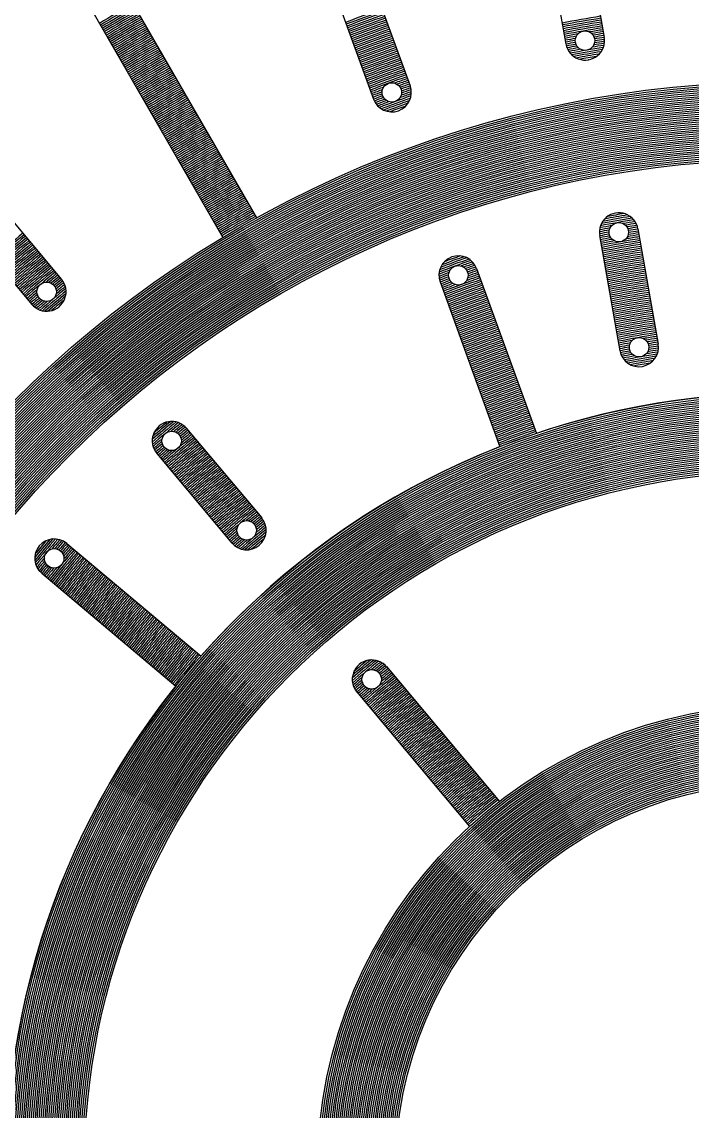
# Model space of a CAD drawing. Header units: millimetres. Extents: x 0 to 2404, y 0 to 1600.
# Drawn here: x 2159.73 to 2176.97, y 1486.27 to 1514.26 of the extents above; entities that cross this region are included whole.
import ezdxf

# ---------------------------------------------------------------- set-up
doc = ezdxf.new("R2010")
doc.units = ezdxf.units.MM

msp = doc.modelspace()

# ---------------------------------------------------------------- linework, layer by layer
for p, q in [((2172.763, 1519.111), (2173.719, 1513.69)), ((2173.748, 1519.284), (2174.704, 1513.864)), ((2167.832, 1517.79), (2169.715, 1512.617)), ((2166.893, 1517.448), (2168.775, 1512.275)), ((2162.266, 1515.29), (2165.769, 1509.224)), ((2161.4, 1514.79), (2164.903, 1508.724)), ((2157.219, 1511.862), (2160.757, 1507.646)), ((2156.453, 1511.22), (2159.991, 1507.003)), ((2174.587, 1508.77), (2175.109, 1505.81)), ((2175.571, 1508.944), (2176.093, 1505.984)), ((2171.424, 1507.923), (2172.965, 1503.688)), ((2170.484, 1507.581), (2172.025, 1503.346)), ((2163.968, 1503.819), (2165.9, 1501.516)), ((2163.202, 1503.176), (2165.134, 1500.873)), ((2160.887, 1500.861), (2164.339, 1497.964)), ((2160.244, 1500.095), (2163.696, 1497.198)), ((2169.106, 1497.696), (2172.01, 1494.235)), ((2168.339, 1497.054), (2171.244, 1493.593))]:
    msp.add_line(p, q)
for centre, radius in [((2179.333, 1484.729), 46), ((2179.333, 1484.729), 45.95), ((2179.333, 1484.729), 45.9), ((2179.333, 1484.729), 45.85), ((2179.333, 1484.729), 45.8), ((2179.333, 1484.729), 45.75), ((2179.333, 1484.729), 45.7), ((2179.333, 1484.729), 45.65), ((2179.333, 1484.729), 45.6), ((2179.333, 1484.729), 45.55), ((2179.333, 1484.729), 45.5), ((2179.333, 1484.729), 45.45), ((2179.333, 1484.729), 45.4), ((2179.333, 1484.729), 45.35), ((2179.333, 1484.729), 45.3), ((2179.333, 1484.729), 45.25), ((2179.333, 1484.729), 45.2), ((2179.333, 1484.729), 45.15), ((2179.333, 1484.729), 45.1), ((2179.333, 1484.729), 45.05), ((2179.333, 1484.729), 45), ((2179.333, 1484.729), 44.95), ((2179.333, 1484.729), 44.9), ((2179.333, 1484.729), 44.85), ((2179.333, 1484.729), 44.8), ((2179.333, 1484.729), 44.75), ((2179.333, 1484.729), 44.7), ((2179.333, 1484.729), 44.65), ((2179.333, 1484.729), 44.6), ((2179.333, 1484.729), 44.55), ((2179.333, 1484.729), 44.5), ((2179.333, 1484.729), 44.45), ((2179.333, 1484.729), 44.4), ((2179.333, 1484.729), 44.35), ((2179.333, 1484.729), 44.3), ((2179.333, 1484.729), 44.25), ((2179.333, 1484.729), 44.2), ((2179.333, 1484.729), 44.15), ((2179.333, 1484.729), 44.1), ((2179.333, 1484.729), 44.05), ((2179.333, 1484.729), 44), ((2174.211, 1513.781), 0.25), ((2179.333, 1484.729), 28), ((2179.333, 1484.729), 27.95), ((2179.333, 1484.729), 27.9), ((2169.244, 1512.45), 0.25), ((2179.333, 1484.729), 27.85), ((2179.333, 1484.729), 27.8), ((2179.333, 1484.729), 27.75), ((2179.333, 1484.729), 27.7), ((2179.333, 1484.729), 27.65), ((2179.333, 1484.729), 27.6), ((2179.333, 1484.729), 27.55), ((2179.333, 1484.729), 27.5), ((2179.333, 1484.729), 27.45), ((2179.333, 1484.729), 27.4), ((2179.333, 1484.729), 27.35), ((2179.333, 1484.729), 27.3), ((2179.333, 1484.729), 27.25), ((2179.333, 1484.729), 27.2), ((2179.333, 1484.729), 27.15), ((2179.333, 1484.729), 27.1), ((2179.333, 1484.729), 27.05), ((2179.333, 1484.729), 27), ((2179.333, 1484.729), 26.95), ((2179.333, 1484.729), 26.9), ((2179.333, 1484.729), 26.85), ((2179.333, 1484.729), 26.8), ((2179.333, 1484.729), 26.75), ((2179.333, 1484.729), 26.7), ((2179.333, 1484.729), 26.65), ((2179.333, 1484.729), 26.6), ((2179.333, 1484.729), 26.55), ((2179.333, 1484.729), 26.5), ((2179.333, 1484.729), 26.45), ((2179.333, 1484.729), 26.4), ((2179.333, 1484.729), 26.35), ((2179.333, 1484.729), 26.3), ((2179.333, 1484.729), 26.25), ((2179.333, 1484.729), 26.2), ((2179.333, 1484.729), 26.15), ((2179.333, 1484.729), 26.1), ((2179.333, 1484.729), 26.05), ((2179.333, 1484.729), 26), ((2175.079, 1508.857), 0.25), ((2170.954, 1507.752), 0.25), ((2160.371, 1507.328), 0.25), ((2175.6, 1505.903), 0.25), ((2179.333, 1484.729), 20), ((2179.333, 1484.729), 19.95), ((2179.333, 1484.729), 19.9), ((2179.333, 1484.729), 19.85), ((2179.333, 1484.729), 19.8), ((2179.333, 1484.729), 19.75), ((2179.333, 1484.729), 19.7), ((2179.333, 1484.729), 19.65), ((2179.333, 1484.729), 19.6), ((2179.333, 1484.729), 19.55), ((2179.333, 1484.729), 19.5), ((2179.333, 1484.729), 19.45), ((2179.333, 1484.729), 19.4), ((2179.333, 1484.729), 19.35), ((2179.333, 1484.729), 19.3), ((2179.333, 1484.729), 19.25), ((2179.333, 1484.729), 19.2), ((2179.333, 1484.729), 19.15), ((2179.333, 1484.729), 19.1), ((2179.333, 1484.729), 19.05), ((2179.333, 1484.729), 19), ((2179.333, 1484.729), 18.95), ((2163.585, 1503.497), 0.25), ((2179.333, 1484.729), 18.9), ((2179.333, 1484.729), 18.85), ((2179.333, 1484.729), 18.8), ((2179.333, 1484.729), 18.75), ((2179.333, 1484.729), 18.7), ((2179.333, 1484.729), 18.65), ((2179.333, 1484.729), 18.6), ((2179.333, 1484.729), 18.55), ((2179.333, 1484.729), 18.5), ((2179.333, 1484.729), 18.45), ((2179.333, 1484.729), 18.4), ((2179.333, 1484.729), 18.35), ((2179.333, 1484.729), 18.3), ((2179.333, 1484.729), 18.25), ((2179.333, 1484.729), 18.2), ((2179.333, 1484.729), 18.15), ((2179.333, 1484.729), 18.1), ((2179.333, 1484.729), 18.05), ((2179.333, 1484.729), 18), ((2165.513, 1501.199), 0.25), ((2160.565, 1500.478), 0.25), ((2168.727, 1497.369), 0.25), ((2179.333, 1484.729), 12), ((2179.333, 1484.729), 11.95), ((2179.333, 1484.729), 11.9), ((2179.333, 1484.729), 11.85), ((2179.333, 1484.729), 11.8), ((2179.333, 1484.729), 11.75), ((2179.333, 1484.729), 11.7), ((2179.333, 1484.729), 11.65), ((2179.333, 1484.729), 11.6), ((2179.333, 1484.729), 11.55), ((2179.333, 1484.729), 11.5), ((2179.333, 1484.729), 11.45), ((2179.333, 1484.729), 11.4), ((2179.333, 1484.729), 11.35), ((2179.333, 1484.729), 11.3), ((2179.333, 1484.729), 11.25), ((2179.333, 1484.729), 11.2), ((2179.333, 1484.729), 11.15), ((2179.333, 1484.729), 11.1), ((2179.333, 1484.729), 11.05), ((2179.333, 1484.729), 11), ((2179.333, 1484.729), 10.95), ((2179.333, 1484.729), 10.9), ((2179.333, 1484.729), 10.85), ((2179.333, 1484.729), 10.8), ((2179.333, 1484.729), 10.75), ((2179.333, 1484.729), 10.7), ((2179.333, 1484.729), 10.65), ((2179.333, 1484.729), 10.6), ((2179.333, 1484.729), 10.55), ((2179.333, 1484.729), 10.5), ((2179.333, 1484.729), 10.45), ((2179.333, 1484.729), 10.4), ((2179.333, 1484.729), 10.35), ((2179.333, 1484.729), 10.3), ((2179.333, 1484.729), 10.25), ((2179.333, 1484.729), 10.2), ((2179.333, 1484.729), 10.15), ((2179.333, 1484.729), 10.1), ((2179.333, 1484.729), 10.05), ((2179.333, 1484.729), 10)]:
    msp.add_circle(centre, radius)
for centre, radius, start, end in [((2179.333, 1484.729), 50, 108.2151, 71.6513), ((2179.333, 1484.729), 34.35, 119.166, 120.834), ((2179.333, 1484.729), 34.3, 119.1648, 120.8352), ((2179.333, 1484.729), 34.25, 119.1635, 120.8365), ((2179.333, 1484.729), 34.2, 119.1623, 120.8377), ((2179.333, 1484.729), 31.6, 109.0934, 110.9066), ((2179.333, 1484.729), 34.15, 119.1611, 120.8389), ((2179.333, 1484.729), 34.1, 119.1599, 120.8401), ((2179.333, 1484.729), 34.05, 119.1586, 120.8414), ((2179.333, 1484.729), 34, 119.1574, 120.8426), ((2179.333, 1484.729), 33.95, 119.1561, 120.8439), ((2179.333, 1484.729), 33.9, 119.1549, 120.8451), ((2179.333, 1484.729), 31.55, 109.0919, 110.9081), ((2179.333, 1484.729), 31.5, 109.0905, 110.9095), ((2179.333, 1484.729), 31.45, 109.0891, 110.9109), ((2179.333, 1484.729), 31.4, 109.0876, 110.9124), ((2179.333, 1484.729), 31.35, 109.0862, 110.9138), ((2179.333, 1484.729), 31.3, 109.0847, 110.9153), ((2179.333, 1484.729), 30.05, 99.0466, 100.9534), ((2179.333, 1484.729), 30, 99.045, 100.955), ((2179.333, 1484.729), 29.95, 99.0434, 100.9566), ((2179.333, 1484.729), 33.85, 119.1537, 120.8463), ((2179.333, 1484.729), 33.8, 119.1524, 120.8476), ((2179.333, 1484.729), 33.75, 119.1511, 120.8489), ((2179.333, 1484.729), 33.7, 119.1499, 120.8501), ((2179.333, 1484.729), 33.65, 119.1486, 120.8514), ((2179.333, 1484.729), 33.6, 119.1474, 120.8526), ((2179.333, 1484.729), 33.55, 119.1461, 120.8539), ((2179.333, 1484.729), 31.25, 109.0832, 110.9168), ((2179.333, 1484.729), 31.2, 109.0818, 110.9182), ((2179.333, 1484.729), 31.15, 109.0803, 110.9197), ((2179.333, 1484.729), 31.1, 109.0788, 110.9212), ((2179.333, 1484.729), 31.05, 109.0773, 110.9227), ((2179.333, 1484.729), 31, 109.0758, 110.9242), ((2179.333, 1484.729), 29.9, 99.0418, 100.9582), ((2179.333, 1484.729), 29.85, 99.0402, 100.9598), ((2179.333, 1484.729), 29.8, 99.0386, 100.9614), ((2179.333, 1484.729), 29.75, 99.037, 100.963), ((2179.333, 1484.729), 29.7, 99.0354, 99.7096), ((2179.333, 1484.729), 33.5, 119.1448, 120.8552), ((2179.333, 1484.729), 33.45, 119.1435, 120.8565), ((2179.333, 1484.729), 33.4, 119.1422, 120.8578), ((2179.333, 1484.729), 33.35, 119.141, 120.859), ((2179.333, 1484.729), 33.3, 119.1397, 120.8603), ((2179.333, 1484.729), 33.25, 119.1384, 120.8616), ((2179.333, 1484.729), 30.95, 109.0743, 110.9257), ((2179.333, 1484.729), 30.9, 109.0728, 110.9272), ((2179.333, 1484.729), 30.85, 109.0713, 110.9287), ((2179.333, 1484.729), 30.8, 109.0698, 110.9302), ((2179.333, 1484.729), 30.75, 109.0683, 110.9317), ((2179.333, 1484.729), 30.7, 109.0668, 110.9332), ((2179.333, 1484.729), 29.7, 100.2904, 100.9646), ((2179.333, 1484.729), 29.65, 100.3875, 100.9662), ((2179.333, 1484.729), 29.6, 100.4443, 100.9679), ((2179.333, 1484.729), 29.55, 100.4753, 100.9695), ((2174.211, 1513.781), 0.5, 189.5144, 10.4856), ((2179.333, 1484.729), 29.5, 100.4856, 100.9712), ((2179.333, 1484.729), 29.65, 99.0338, 99.6125), ((2179.333, 1484.729), 29.6, 99.0321, 99.5557), ((2179.333, 1484.729), 29.55, 99.0305, 99.5247), ((2179.333, 1484.729), 29.4, 99.0468, 99.5542), ((2179.333, 1484.729), 29.5, 99.0288, 99.5144), ((2179.333, 1484.729), 29.45, 99.0329, 99.5238), ((2179.333, 1484.729), 33.2, 119.1371, 120.8629), ((2179.333, 1484.729), 33.15, 119.1358, 120.8642), ((2179.333, 1484.729), 33.1, 119.1345, 120.8655), ((2179.333, 1484.729), 33.05, 119.1332, 120.8668), ((2179.333, 1484.729), 33, 119.1318, 120.8682), ((2179.333, 1484.729), 32.95, 119.1305, 120.8695), ((2179.333, 1484.729), 32.9, 119.1292, 120.8708), ((2179.333, 1484.729), 30.65, 109.0653, 110.9347), ((2179.333, 1484.729), 30.6, 109.0638, 110.9362), ((2179.333, 1484.729), 30.55, 109.0622, 110.9378), ((2179.333, 1484.729), 30.5, 109.0607, 110.9393), ((2179.333, 1484.729), 30.45, 109.0591, 110.9409), ((2179.333, 1484.729), 30.4, 109.0576, 110.9424), ((2179.333, 1484.729), 29.45, 100.4762, 100.9671), ((2179.333, 1484.729), 29.4, 100.4458, 100.9532), ((2179.333, 1484.729), 29.35, 100.3894, 100.9288), ((2179.333, 1484.729), 29.3, 100.2923, 100.8931), ((2179.333, 1484.729), 29.25, 99.1554, 100.8446), ((2179.333, 1484.729), 29.2, 99.2191, 100.7809), ((2179.333, 1484.729), 29.15, 99.3023, 100.6977), ((2179.333, 1484.729), 29.3, 99.1069, 99.7077), ((2179.333, 1484.729), 29.35, 99.0712, 99.6106), ((2179.333, 1484.729), 32.85, 119.1279, 120.8721), ((2179.333, 1484.729), 32.8, 119.1266, 120.8734), ((2179.333, 1484.729), 32.75, 119.1252, 120.8748), ((2179.333, 1484.729), 32.7, 119.1239, 120.8761), ((2179.333, 1484.729), 32.65, 119.1225, 120.8775), ((2179.333, 1484.729), 32.6, 119.1212, 120.8788), ((2179.333, 1484.729), 30.35, 109.056, 110.944), ((2179.333, 1484.729), 30.3, 109.0545, 110.9455), ((2179.333, 1484.729), 30.25, 109.0529, 110.9471), ((2179.333, 1484.729), 30.2, 109.0514, 110.9486), ((2179.333, 1484.729), 30.15, 109.0498, 110.9502), ((2179.333, 1484.729), 30.1, 109.0482, 110.9518), ((2179.333, 1484.729), 29.1, 99.4133, 100.5867), ((2179.333, 1484.729), 29.05, 99.5734, 100.4266), ((2179.333, 1484.729), 29, 99.9917, 100.0083), ((2179.333, 1484.729), 32.55, 119.1198, 120.8802), ((2179.333, 1484.729), 32.5, 119.1185, 120.8815), ((2179.333, 1484.729), 32.45, 119.1171, 120.8829), ((2179.333, 1484.729), 32.4, 119.1158, 120.8842), ((2179.333, 1484.729), 32.35, 119.1144, 120.8856), ((2179.333, 1484.729), 32.3, 119.113, 120.887), ((2179.333, 1484.729), 32.25, 119.1117, 120.8883), ((2179.333, 1484.729), 30.05, 109.0466, 110.9534), ((2179.333, 1484.729), 30, 109.045, 110.955), ((2179.333, 1484.729), 29.95, 109.0434, 110.9566), ((2179.333, 1484.729), 29.9, 109.0418, 110.9582), ((2179.333, 1484.729), 29.85, 109.0402, 110.9598), ((2179.333, 1484.729), 29.8, 109.0386, 110.9614), ((2179.333, 1484.729), 32.2, 119.1103, 120.8897), ((2179.333, 1484.729), 32.15, 119.1089, 120.8911), ((2179.333, 1484.729), 32.1, 119.1075, 120.8925), ((2179.333, 1484.729), 32.05, 119.1061, 120.8939), ((2179.333, 1484.729), 32, 119.1047, 120.8953), ((2179.333, 1484.729), 31.95, 119.1033, 120.8967), ((2179.333, 1484.729), 29.75, 109.037, 110.963), ((2169.244, 1512.45), 0.5, 200, 20), ((2179.333, 1484.729), 29.7, 109.0354, 109.7096), ((2179.333, 1484.729), 29.65, 109.0338, 109.6125), ((2179.333, 1484.729), 29.6, 109.0321, 109.5557), ((2179.333, 1484.729), 29.55, 109.0305, 109.5247), ((2179.333, 1484.729), 29.5, 109.0288, 109.5144), ((2179.333, 1484.729), 31.9, 119.1019, 120.8981), ((2179.333, 1484.729), 31.85, 119.1005, 120.8995), ((2179.333, 1484.729), 31.8, 119.0991, 120.9009), ((2179.333, 1484.729), 31.75, 119.0977, 120.9023), ((2179.333, 1484.729), 31.7, 119.0962, 120.9038), ((2179.333, 1484.729), 31.65, 119.0948, 120.9052), ((2179.333, 1484.729), 31.6, 119.0934, 120.9066), ((2179.333, 1484.729), 29.7, 110.2904, 110.9646), ((2179.333, 1484.729), 29.65, 110.3875, 110.9662), ((2179.333, 1484.729), 29.6, 110.4443, 110.9679), ((2179.333, 1484.729), 29.55, 110.4753, 110.9695), ((2179.333, 1484.729), 29.5, 110.4856, 110.9712), ((2179.333, 1484.729), 29.25, 109.1554, 110.8446), ((2179.333, 1484.729), 29.3, 109.1069, 109.7077), ((2179.333, 1484.729), 29.35, 109.0712, 109.6106), ((2179.333, 1484.729), 29.45, 109.0329, 109.5238), ((2179.333, 1484.729), 29.4, 109.0469, 109.5542), ((2179.333, 1484.729), 31.55, 119.0919, 120.9081), ((2179.333, 1484.729), 31.5, 119.0905, 120.9095), ((2179.333, 1484.729), 31.45, 119.0891, 120.9109), ((2179.333, 1484.729), 31.4, 119.0876, 120.9124), ((2179.333, 1484.729), 31.35, 119.0862, 120.9138), ((2179.333, 1484.729), 31.3, 119.0847, 120.9153), ((2179.333, 1484.729), 29.45, 110.4762, 110.9671), ((2179.333, 1484.729), 29.4, 110.4458, 110.9531), ((2179.333, 1484.729), 29.35, 110.3894, 110.9288), ((2179.333, 1484.729), 29.3, 110.2923, 110.8931), ((2179.333, 1484.729), 29.2, 109.2191, 110.7809), ((2179.333, 1484.729), 29.15, 109.3023, 110.6977), ((2179.333, 1484.729), 29.1, 109.4133, 110.5867), ((2179.333, 1484.729), 29.05, 109.5734, 110.4266), ((2179.333, 1484.729), 31.25, 119.0832, 120.9168), ((2179.333, 1484.729), 31.2, 119.0818, 120.9182), ((2179.333, 1484.729), 31.15, 119.0803, 120.9197), ((2179.333, 1484.729), 31.1, 119.0788, 120.9212), ((2179.333, 1484.729), 31.05, 119.0773, 120.9227), ((2179.333, 1484.729), 31, 119.0758, 120.9242), ((2179.333, 1484.729), 30.95, 119.0743, 120.9257), ((2179.333, 1484.729), 30.9, 119.0728, 120.9272), ((2179.333, 1484.729), 30.85, 119.0713, 120.9287), ((2179.333, 1484.729), 30.8, 119.0698, 120.9302), ((2179.333, 1484.729), 30.75, 119.0683, 120.9317), ((2179.333, 1484.729), 30.7, 119.0668, 120.9332), ((2179.333, 1484.729), 30.65, 119.0653, 120.9347), ((2179.333, 1484.729), 30.6, 119.0638, 120.9362), ((2179.333, 1484.729), 30.55, 119.0622, 120.9378), ((2179.333, 1484.729), 30.5, 119.0607, 120.9393), ((2179.333, 1484.729), 30.45, 119.0591, 120.9409), ((2179.333, 1484.729), 30.4, 119.0576, 120.9424), ((2179.333, 1484.729), 30.35, 119.056, 120.944), ((2179.333, 1484.729), 30.3, 119.0545, 120.9455), ((2179.333, 1484.729), 30.25, 119.0529, 120.9471), ((2179.333, 1484.729), 30.2, 119.0514, 120.9486), ((2179.333, 1484.729), 30.15, 119.0498, 120.9502), ((2179.333, 1484.729), 30.1, 119.0482, 120.9518), ((2179.333, 1484.729), 30.05, 119.0466, 120.9534), ((2179.333, 1484.729), 30, 119.045, 120.955), ((2179.333, 1484.729), 29.95, 119.0434, 120.9566), ((2179.333, 1484.729), 29.9, 119.0418, 120.9582), ((2179.333, 1484.729), 29.85, 119.0402, 120.9598), ((2179.333, 1484.729), 29.8, 119.0386, 120.9614), ((2179.333, 1484.729), 29.75, 119.037, 120.963), ((2179.333, 1484.729), 29.7, 119.0354, 120.9646), ((2179.333, 1484.729), 29.65, 119.0338, 120.9662), ((2179.333, 1484.729), 29.6, 119.0321, 120.9679), ((2179.333, 1484.729), 29.55, 119.0305, 120.9695), ((2179.333, 1484.729), 29.5, 119.0288, 120.9712), ((2179.333, 1484.729), 29.45, 119.0272, 120.9728), ((2179.333, 1484.729), 29.4, 119.0255, 120.9745), ((2179.333, 1484.729), 29.35, 119.0239, 120.9761), ((2179.333, 1484.729), 29.3, 119.0222, 120.9778), ((2179.333, 1484.729), 29.25, 119.0205, 120.9795), ((2179.333, 1484.729), 29.2, 119.0189, 120.9811), ((2179.333, 1484.729), 29.15, 119.0172, 120.9828), ((2179.333, 1484.729), 29.1, 119.0155, 120.9845), ((2179.333, 1484.729), 29.05, 119.0138, 120.9862), ((2179.333, 1484.729), 29, 119.0121, 120.9879), ((2179.333, 1484.729), 28.95, 119.0104, 120.9896), ((2179.333, 1484.729), 28.9, 119.0087, 120.9913), ((2179.333, 1484.729), 28.85, 119.007, 120.993), ((2179.333, 1484.729), 28.8, 119.0052, 120.9948), ((2179.333, 1484.729), 28.75, 119.0035, 120.9965), ((2179.333, 1484.729), 28.7, 119.0018, 120.9982), ((2179.333, 1484.729), 28.65, 119, 121), ((2179.333, 1484.729), 28.6, 118.9983, 121.0017), ((2179.333, 1484.729), 28.55, 118.9965, 121.0035), ((2179.333, 1484.729), 28.5, 118.9948, 121.0052), ((2179.333, 1484.729), 28.45, 118.993, 121.007), ((2179.333, 1484.729), 28.4, 118.9912, 121.0088), ((2179.333, 1484.729), 28.35, 118.9894, 121.0106), ((2179.333, 1484.729), 28.3, 118.9894, 121.0123), ((2179.333, 1484.729), 28.25, 118.9894, 121.0141), ((2179.333, 1484.729), 28.2, 118.9894, 121.0159), ((2179.333, 1484.729), 28.15, 118.9894, 121.0177), ((2179.333, 1484.729), 28.1, 118.9894, 121.0196), ((2179.333, 1484.729), 28.05, 118.9894, 121.0214), ((2175.079, 1508.857), 0.5, 9.4153, 190.5847), ((2179.333, 1484.729), 24.85, 99.1708, 100.8292), ((2179.333, 1484.729), 24.9, 99.3041, 100.6959), ((2179.333, 1484.729), 24.95, 99.4949, 100.5051), ((2179.333, 1484.729), 24.7, 100.3494, 101.0674), ((2179.333, 1484.729), 24.75, 98.9925, 101.0075), ((2179.333, 1484.729), 24.8, 99.0702, 100.9298), ((2179.333, 1484.729), 24.7, 98.9326, 99.6506), ((2179.333, 1484.729), 24.65, 98.8879, 99.5337), ((2179.333, 1484.729), 24.6, 98.8566, 99.4652), ((2179.333, 1484.729), 24.55, 98.8377, 99.4277), ((2179.333, 1484.729), 31.05, 129.0773, 130.9227), ((2179.333, 1484.729), 31, 129.0758, 130.9242), ((2179.333, 1484.729), 30.95, 129.0743, 130.9257), ((2179.333, 1484.729), 30.9, 129.0728, 130.9272), ((2179.333, 1484.729), 24.6, 100.5348, 101.1434), ((2179.333, 1484.729), 24.55, 100.5723, 101.1623), ((2179.333, 1484.729), 24.65, 100.4663, 101.1121), ((2179.333, 1484.729), 24.5, 100.5847, 101.1694), ((2179.333, 1484.729), 24.45, 100.5734, 101.1718), ((2179.333, 1484.729), 24.4, 100.5369, 101.1742), ((2179.333, 1484.729), 24.3, 98.821, 99.6478), ((2179.333, 1484.729), 24.35, 98.8234, 99.5308), ((2179.333, 1484.729), 24.4, 98.8258, 99.4631), ((2179.333, 1484.729), 24.5, 98.8306, 99.4153), ((2179.333, 1484.729), 24.45, 98.8282, 99.4266), ((2179.333, 1484.729), 30.85, 129.0713, 130.9287), ((2179.333, 1484.729), 30.8, 129.0698, 130.9302), ((2179.333, 1484.729), 30.75, 129.0683, 130.9317), ((2179.333, 1484.729), 30.7, 129.0668, 130.9332), ((2179.333, 1484.729), 30.65, 129.0653, 130.9347), ((2179.333, 1484.729), 30.6, 129.0638, 130.9362), ((2179.333, 1484.729), 30.55, 129.0622, 130.9378), ((2179.333, 1484.729), 24.35, 100.4692, 101.1766), ((2179.333, 1484.729), 24.3, 100.3522, 101.179), ((2179.333, 1484.729), 24.25, 98.8186, 101.1814), ((2179.333, 1484.729), 24.2, 98.8161, 101.1839), ((2179.333, 1484.729), 24.15, 98.8137, 101.1863), ((2179.333, 1484.729), 24.1, 98.8112, 101.1888), ((2179.333, 1484.729), 24.05, 98.8087, 101.1913), ((2179.333, 1484.729), 24, 98.8063, 101.1937), ((2179.333, 1484.729), 30.5, 129.0607, 130.9393), ((2179.333, 1484.729), 30.45, 129.0591, 130.9409), ((2179.333, 1484.729), 30.4, 129.0576, 130.9424), ((2179.333, 1484.729), 30.35, 129.056, 130.944), ((2179.333, 1484.729), 30.3, 129.0545, 130.9455), ((2179.333, 1484.729), 30.25, 129.0529, 130.9471), ((2179.333, 1484.729), 30.2, 129.0514, 130.9486), ((2179.333, 1484.729), 30.15, 129.0498, 130.9502), ((2170.954, 1507.752), 0.5, 20, 200), ((2179.333, 1484.729), 24.8, 109.0702, 110.9298), ((2179.333, 1484.729), 24.85, 109.1708, 110.8292), ((2179.333, 1484.729), 24.9, 109.3041, 110.6959), ((2179.333, 1484.729), 24.95, 109.4949, 110.5051), ((2179.333, 1484.729), 23.95, 98.8038, 101.1962), ((2179.333, 1484.729), 23.9, 98.8013, 101.1987), ((2179.333, 1484.729), 23.85, 98.7987, 101.2013), ((2179.333, 1484.729), 23.8, 98.7962, 101.2038), ((2179.333, 1484.729), 23.75, 98.7937, 101.2063), ((2179.333, 1484.729), 23.7, 98.7911, 101.2089), ((2179.333, 1484.729), 30.1, 129.0482, 130.9518), ((2179.333, 1484.729), 30.05, 129.0466, 130.9534), ((2179.333, 1484.729), 30, 129.045, 130.955), ((2179.333, 1484.729), 29.95, 129.0434, 130.9566), ((2179.333, 1484.729), 29.9, 129.0418, 130.9582), ((2179.333, 1484.729), 29.85, 129.0402, 130.9598), ((2179.333, 1484.729), 29.8, 129.0386, 130.9614), ((2179.333, 1484.729), 24.7, 110.3494, 111.0674), ((2179.333, 1484.729), 24.75, 108.9925, 111.0075), ((2179.333, 1484.729), 24.7, 108.9326, 109.6506), ((2179.333, 1484.729), 24.65, 108.8879, 109.5337), ((2179.333, 1484.729), 24.6, 108.8566, 109.4652), ((2179.333, 1484.729), 24.55, 108.8377, 109.4277), ((2179.333, 1484.729), 24.5, 108.8306, 109.4153), ((2179.333, 1484.729), 24.45, 108.8282, 109.4266), ((2179.333, 1484.729), 23.65, 98.7886, 101.2114), ((2179.333, 1484.729), 23.6, 98.786, 101.214), ((2179.333, 1484.729), 23.55, 98.7834, 101.2166), ((2179.333, 1484.729), 23.5, 98.7808, 101.2192), ((2179.333, 1484.729), 23.45, 98.7782, 101.2218), ((2179.333, 1484.729), 23.4, 98.7756, 101.2244), ((2179.333, 1484.729), 29.75, 129.037, 130.963), ((2160.371, 1507.328), 0.5, 219.5144, 40.4856), ((2179.333, 1484.729), 29.7, 129.0354, 129.7096), ((2179.333, 1484.729), 29.65, 129.0338, 129.6125), ((2179.333, 1484.729), 29.6, 129.0321, 129.5557), ((2179.333, 1484.729), 29.55, 129.0305, 129.5247), ((2179.333, 1484.729), 29.5, 129.0288, 129.5144), ((2179.333, 1484.729), 29.45, 129.0329, 129.5238), ((2179.333, 1484.729), 24.65, 110.4663, 111.1121), ((2179.333, 1484.729), 24.6, 110.5348, 111.1434), ((2179.333, 1484.729), 24.55, 110.5723, 111.1623), ((2179.333, 1484.729), 24.5, 110.5847, 111.1694), ((2179.333, 1484.729), 24.45, 110.5734, 111.1718), ((2179.333, 1484.729), 24.4, 110.5369, 111.1742), ((2179.333, 1484.729), 24.25, 108.8186, 111.1814), ((2179.333, 1484.729), 24.2, 108.8161, 111.1839), ((2179.333, 1484.729), 24.15, 108.8137, 111.1863), ((2179.333, 1484.729), 24.3, 108.821, 109.6478), ((2179.333, 1484.729), 24.35, 108.8234, 109.5308), ((2179.333, 1484.729), 24.4, 108.8258, 109.4631), ((2179.333, 1484.729), 23.35, 98.773, 101.227), ((2179.333, 1484.729), 23.3, 98.7704, 101.2296), ((2179.333, 1484.729), 23.25, 98.7677, 101.2323), ((2179.333, 1484.729), 23.2, 98.7651, 101.2349), ((2179.333, 1484.729), 23.15, 98.7624, 101.2376), ((2179.333, 1484.729), 29.7, 130.2904, 130.9646), ((2179.333, 1484.729), 29.65, 130.3875, 130.9662), ((2179.333, 1484.729), 29.25, 129.1554, 130.8446), ((2179.333, 1484.729), 29.2, 129.2191, 130.7809), ((2179.333, 1484.729), 29.4, 129.0468, 129.5542), ((2179.333, 1484.729), 29.3, 129.1069, 129.7077), ((2179.333, 1484.729), 29.35, 129.0712, 129.6106), ((2179.333, 1484.729), 24.35, 110.4692, 111.1766), ((2179.333, 1484.729), 24.3, 110.3522, 111.179), ((2179.333, 1484.729), 24.1, 108.8112, 111.1888), ((2179.333, 1484.729), 24.05, 108.8087, 111.1913), ((2179.333, 1484.729), 24, 108.8063, 111.1937), ((2179.333, 1484.729), 23.95, 108.8038, 111.1962), ((2179.333, 1484.729), 23.9, 108.8013, 111.1987), ((2179.333, 1484.729), 23.85, 108.7987, 111.2013), ((2179.333, 1484.729), 23.1, 98.7597, 101.2403), ((2179.333, 1484.729), 23.05, 98.757, 101.243), ((2179.333, 1484.729), 23, 98.7543, 101.2457), ((2179.333, 1484.729), 22.95, 98.7516, 101.2484), ((2179.333, 1484.729), 22.9, 98.7489, 101.2511), ((2179.333, 1484.729), 22.85, 98.7462, 101.2538), ((2179.333, 1484.729), 29.6, 130.4443, 130.9679), ((2179.333, 1484.729), 29.55, 130.4753, 130.9695), ((2179.333, 1484.729), 29.5, 130.4856, 130.9712), ((2179.333, 1484.729), 29.45, 130.4762, 130.9671), ((2179.333, 1484.729), 29.4, 130.4458, 130.9532), ((2179.333, 1484.729), 29.35, 130.3894, 130.9288), ((2179.333, 1484.729), 29.3, 130.2923, 130.8931), ((2179.333, 1484.729), 29.15, 129.3023, 130.6977), ((2179.333, 1484.729), 29.1, 129.4133, 130.5867), ((2179.333, 1484.729), 29.05, 129.5734, 130.4266), ((2179.333, 1484.729), 23.8, 108.7962, 111.2038), ((2179.333, 1484.729), 23.75, 108.7937, 111.2063), ((2179.333, 1484.729), 23.7, 108.7911, 111.2089), ((2179.333, 1484.729), 23.65, 108.7886, 111.2114), ((2179.333, 1484.729), 23.6, 108.786, 111.214), ((2179.333, 1484.729), 23.55, 108.7834, 111.2166), ((2179.333, 1484.729), 22.8, 98.7434, 101.2566), ((2179.333, 1484.729), 22.75, 98.7407, 101.2593), ((2179.333, 1484.729), 22.7, 98.7379, 101.2621), ((2179.333, 1484.729), 22.65, 98.7351, 101.2649), ((2179.333, 1484.729), 22.6, 98.7323, 101.2677), ((2179.333, 1484.729), 22.55, 98.7295, 101.2705), ((2179.333, 1484.729), 29, 129.9917, 130.0083), ((2179.333, 1484.729), 23.5, 108.7808, 111.2192), ((2179.333, 1484.729), 23.45, 108.7782, 111.2218), ((2179.333, 1484.729), 23.4, 108.7756, 111.2244), ((2179.333, 1484.729), 23.35, 108.773, 111.227), ((2179.333, 1484.729), 23.3, 108.7704, 111.2296), ((2179.333, 1484.729), 23.25, 108.7677, 111.2323), ((2179.333, 1484.729), 22.5, 98.7267, 101.2733), ((2179.333, 1484.729), 22.45, 98.7238, 101.2762), ((2179.333, 1484.729), 22.4, 98.721, 101.279), ((2179.333, 1484.729), 22.35, 98.7181, 101.2819), ((2179.333, 1484.729), 22.3, 98.7152, 101.2848), ((2179.333, 1484.729), 23.2, 108.7651, 111.2349), ((2179.333, 1484.729), 23.15, 108.7624, 111.2376), ((2179.333, 1484.729), 23.1, 108.7597, 111.2403), ((2179.333, 1484.729), 23.05, 108.757, 111.243), ((2179.333, 1484.729), 23, 108.7543, 111.2457), ((2179.333, 1484.729), 22.95, 108.7516, 111.2484), ((2179.333, 1484.729), 22.25, 98.7123, 101.2877), ((2179.333, 1484.729), 22.2, 98.7094, 101.2906), ((2179.333, 1484.729), 22.15, 98.7065, 101.2935), ((2179.333, 1484.729), 22.1, 98.7036, 101.2964), ((2179.333, 1484.729), 22.05, 98.7007, 101.2993), ((2179.333, 1484.729), 22, 98.6977, 101.3023), ((2179.333, 1484.729), 22.9, 108.7489, 111.2511), ((2179.333, 1484.729), 22.85, 108.7462, 111.2538), ((2179.333, 1484.729), 22.8, 108.7434, 111.2566), ((2179.333, 1484.729), 22.75, 108.7407, 111.2593), ((2179.333, 1484.729), 22.7, 108.7379, 111.2621), ((2179.333, 1484.729), 22.65, 108.7351, 111.2649), ((2179.333, 1484.729), 21.95, 98.6947, 101.3053), ((2179.333, 1484.729), 21.9, 98.6918, 101.3082), ((2179.333, 1484.729), 21.85, 98.6888, 101.3112), ((2179.333, 1484.729), 21.8, 98.6858, 101.3142), ((2179.333, 1484.729), 21.75, 98.6827, 101.3173), ((2179.333, 1484.729), 21.7, 98.6797, 99.6021), ((2179.333, 1484.729), 22.6, 108.7323, 111.2677), ((2179.333, 1484.729), 22.55, 108.7295, 111.2705), ((2179.333, 1484.729), 22.5, 108.7267, 111.2733), ((2179.333, 1484.729), 22.45, 108.7238, 111.2762), ((2179.333, 1484.729), 22.4, 108.721, 111.279), ((2179.333, 1484.729), 22.35, 108.7181, 111.2819), ((2179.333, 1484.729), 21.7, 100.3979, 101.3203), ((2179.333, 1484.729), 21.65, 100.5311, 101.3233), ((2179.333, 1484.729), 21.6, 100.6092, 101.3264), ((2179.333, 1484.729), 21.55, 100.652, 101.3295), ((2175.6, 1505.903), 0.5, 190, 10), ((2179.333, 1484.729), 21.65, 98.6767, 99.4689), ((2179.333, 1484.729), 21.6, 98.6736, 99.3908), ((2179.333, 1484.729), 21.55, 98.6705, 99.348), ((2179.333, 1484.729), 21.5, 98.6674, 99.3338), ((2179.333, 1484.729), 21.45, 98.6726, 99.3465), ((2179.333, 1484.729), 22.3, 108.7152, 111.2848), ((2179.333, 1484.729), 22.25, 108.7123, 111.2877), ((2179.333, 1484.729), 22.2, 108.7094, 111.2906), ((2179.333, 1484.729), 22.15, 108.7065, 111.2935), ((2179.333, 1484.729), 22.1, 108.7036, 111.2964), ((2179.333, 1484.729), 22.05, 108.7007, 111.2993), ((2179.333, 1484.729), 21.5, 100.6662, 101.3326), ((2179.333, 1484.729), 21.45, 100.6535, 101.3274), ((2179.333, 1484.729), 21.4, 100.612, 101.3086), ((2179.333, 1484.729), 21.35, 100.5349, 101.2756), ((2179.333, 1484.729), 21.3, 100.4016, 101.227), ((2179.333, 1484.729), 21.25, 98.8393, 101.1607), ((2179.333, 1484.729), 21.2, 98.9265, 101.0735), ((2179.333, 1484.729), 21.15, 99.0406, 100.9594), ((2179.333, 1484.729), 21.3, 98.773, 99.5984), ((2179.333, 1484.729), 21.35, 98.7244, 99.4651), ((2179.333, 1484.729), 21.4, 98.6914, 99.388), ((2179.333, 1484.729), 22, 108.6977, 111.3023), ((2179.333, 1484.729), 21.95, 108.6947, 111.3053), ((2179.333, 1484.729), 21.9, 108.6918, 111.3082), ((2179.333, 1484.729), 21.85, 108.6888, 111.3112), ((2179.333, 1484.729), 21.8, 108.6858, 111.3142), ((2179.333, 1484.729), 21.1, 99.193, 100.807), ((2179.333, 1484.729), 21.05, 99.413, 100.587), ((2179.333, 1484.729), 21.75, 108.6827, 111.3173), ((2179.333, 1484.729), 21.7, 108.6797, 111.3203), ((2179.333, 1484.729), 21.65, 108.6767, 111.3233), ((2179.333, 1484.729), 21.6, 108.6736, 111.3264), ((2179.333, 1484.729), 21.55, 108.6705, 111.3295), ((2179.333, 1484.729), 21.5, 108.6674, 111.3326), ((2179.333, 1484.729), 21.45, 108.6643, 111.3357), ((2179.333, 1484.729), 21.4, 108.6612, 111.3388), ((2179.333, 1484.729), 21.35, 108.6581, 111.3419), ((2179.333, 1484.729), 21.3, 108.6549, 111.3451), ((2179.333, 1484.729), 21.25, 108.6517, 111.3483), ((2179.333, 1484.729), 21.2, 108.6486, 111.3514), ((2179.333, 1484.729), 20, 141.4325, 138.5675), ((2179.333, 1484.729), 21.15, 108.6454, 111.3546), ((2179.333, 1484.729), 21.1, 108.6422, 111.3578), ((2179.333, 1484.729), 21.05, 108.6389, 111.3611), ((2179.333, 1484.729), 21, 108.6357, 111.3643), ((2179.333, 1484.729), 20.95, 108.6324, 111.3676), ((2179.333, 1484.729), 20.9, 108.6292, 111.3708), ((2179.333, 1484.729), 20.85, 108.6259, 111.3741), ((2179.333, 1484.729), 20.8, 108.6226, 111.3774), ((2179.333, 1484.729), 20.75, 108.6192, 111.3808), ((2179.333, 1484.729), 20.7, 108.6159, 111.3841), ((2179.333, 1484.729), 20.65, 108.6126, 111.3874), ((2179.333, 1484.729), 20.6, 108.6092, 111.3908), ((2163.585, 1503.497), 0.5, 39.4153, 220.5847), ((2179.333, 1484.729), 24.85, 129.1708, 130.8292), ((2179.333, 1484.729), 24.8, 129.0702, 130.9298), ((2179.333, 1484.729), 24.75, 128.9925, 131.0075), ((2179.333, 1484.729), 24.9, 129.3041, 130.6959), ((2179.333, 1484.729), 24.95, 129.4949, 130.5051), ((2179.333, 1484.729), 24.7, 128.9326, 129.6506), ((2179.333, 1484.729), 20.55, 108.6058, 111.3942), ((2179.333, 1484.729), 20.5, 108.6024, 111.3976), ((2179.333, 1484.729), 20.45, 108.599, 111.401), ((2179.333, 1484.729), 20.4, 108.5956, 111.4044), ((2179.333, 1484.729), 20.35, 108.5921, 111.4079), ((2179.333, 1484.729), 20.3, 108.5886, 111.4114), ((2179.333, 1484.729), 24.65, 128.8879, 129.5337), ((2179.333, 1484.729), 24.6, 128.8566, 129.4652), ((2179.333, 1484.729), 24.55, 128.8377, 129.4277), ((2179.333, 1484.729), 24.5, 128.8306, 129.4153), ((2179.333, 1484.729), 24.45, 128.8282, 129.4266), ((2179.333, 1484.729), 24.4, 128.8258, 129.4631), ((2179.333, 1484.729), 24.3, 128.821, 129.6478), ((2179.333, 1484.729), 24.35, 128.8234, 129.5308), ((2179.333, 1484.729), 20.25, 108.5851, 111.4149), ((2179.333, 1484.729), 20.2, 108.5816, 111.4184), ((2179.333, 1484.729), 20.15, 108.5781, 111.4219), ((2179.333, 1484.729), 20.1, 108.5746, 111.4254), ((2179.333, 1484.729), 20.05, 108.571, 111.429), ((2179.333, 1484.729), 24.7, 130.3494, 131.0674), ((2179.333, 1484.729), 24.65, 130.4663, 131.1121), ((2179.333, 1484.729), 24.6, 130.5348, 131.1434), ((2179.333, 1484.729), 24.55, 130.5723, 131.1623), ((2179.333, 1484.729), 24.25, 128.8186, 131.1814), ((2179.333, 1484.729), 24.2, 128.8161, 131.1839), ((2179.333, 1484.729), 24.15, 128.8137, 131.1863), ((2179.333, 1484.729), 24.1, 128.8112, 131.1888), ((2179.333, 1484.729), 24.05, 128.8087, 131.1913), ((2179.333, 1484.729), 24, 128.8063, 131.1937), ((2179.333, 1484.729), 23.95, 128.8038, 131.1962), ((2179.333, 1484.729), 24.5, 130.5847, 131.1694), ((2179.333, 1484.729), 24.45, 130.5734, 131.1718), ((2179.333, 1484.729), 24.4, 130.5369, 131.1742), ((2179.333, 1484.729), 24.35, 130.4692, 131.1766), ((2179.333, 1484.729), 24.3, 130.3522, 131.179), ((2179.333, 1484.729), 23.9, 128.8013, 131.1987), ((2179.333, 1484.729), 23.85, 128.7987, 131.2013), ((2179.333, 1484.729), 23.8, 128.7962, 131.2038), ((2179.333, 1484.729), 23.75, 128.7937, 131.2063), ((2179.333, 1484.729), 23.7, 128.7911, 131.2089), ((2179.333, 1484.729), 23.65, 128.7886, 131.2114), ((2179.333, 1484.729), 23.6, 128.786, 131.214), ((2179.333, 1484.729), 23.55, 128.7834, 131.2166), ((2179.333, 1484.729), 23.5, 128.7808, 131.2192), ((2179.333, 1484.729), 23.45, 128.7782, 131.2218), ((2179.333, 1484.729), 23.4, 128.7756, 131.2244), ((2179.333, 1484.729), 23.35, 128.773, 131.227), ((2179.333, 1484.729), 23.3, 128.7704, 131.2296), ((2179.333, 1484.729), 23.25, 128.7677, 131.2323), ((2179.333, 1484.729), 23.2, 128.7651, 131.2349), ((2179.333, 1484.729), 23.15, 128.7624, 131.2376), ((2179.333, 1484.729), 23.1, 128.7597, 131.2403), ((2179.333, 1484.729), 23.05, 128.757, 131.243), ((2179.333, 1484.729), 23, 128.7543, 131.2457), ((2179.333, 1484.729), 22.95, 128.7516, 131.2484), ((2179.333, 1484.729), 22.9, 128.7489, 131.2511), ((2179.333, 1484.729), 22.85, 128.7462, 131.2538), ((2179.333, 1484.729), 22.8, 128.7434, 131.2566), ((2179.333, 1484.729), 22.75, 128.7407, 131.2593), ((2179.333, 1484.729), 22.7, 128.7379, 131.2621), ((2179.333, 1484.729), 22.65, 128.7351, 131.2649), ((2179.333, 1484.729), 22.6, 128.7323, 131.2677), ((2179.333, 1484.729), 22.55, 128.7295, 131.2705), ((2179.333, 1484.729), 22.5, 128.7267, 131.2733), ((2179.333, 1484.729), 22.45, 128.7238, 131.2762), ((2179.333, 1484.729), 22.4, 128.721, 131.279), ((2179.333, 1484.729), 22.35, 128.7181, 131.2819), ((2179.333, 1484.729), 22.3, 128.7152, 131.2848), ((2179.333, 1484.729), 22.25, 128.7123, 131.2877), ((2179.333, 1484.729), 22.2, 128.7094, 131.2906), ((2179.333, 1484.729), 22.15, 128.7065, 131.2935), ((2179.333, 1484.729), 22.1, 128.7036, 131.2964), ((2179.333, 1484.729), 22.05, 128.7007, 131.2993), ((2179.333, 1484.729), 22, 128.6977, 131.3023), ((2179.333, 1484.729), 21.95, 128.6947, 131.3053), ((2179.333, 1484.729), 21.9, 128.6918, 131.3082), ((2179.333, 1484.729), 21.85, 128.6888, 131.3112), ((2179.333, 1484.729), 21.8, 128.6858, 131.3142), ((2179.333, 1484.729), 21.75, 128.6827, 131.3173), ((2165.513, 1501.199), 0.5, 220, 40), ((2179.333, 1484.729), 21.7, 128.6797, 129.6021), ((2179.333, 1484.729), 21.65, 128.6767, 129.4689), ((2179.333, 1484.729), 21.6, 128.6736, 129.3908), ((2179.333, 1484.729), 21.55, 128.6705, 129.348), ((2179.333, 1484.729), 21.5, 128.6674, 129.3338), ((2179.333, 1484.729), 21.45, 128.6726, 129.3465), ((2179.333, 1484.729), 21.4, 128.6914, 129.388), ((2179.333, 1484.729), 21.7, 130.3979, 131.3203), ((2179.333, 1484.729), 21.65, 130.5311, 131.3233), ((2179.333, 1484.729), 21.25, 128.8393, 131.1607), ((2179.333, 1484.729), 21.2, 128.9265, 131.0735), ((2179.333, 1484.729), 21.15, 129.0406, 130.9594), ((2179.333, 1484.729), 21.3, 128.773, 129.5984), ((2179.333, 1484.729), 21.35, 128.7244, 129.4651), ((2160.565, 1500.478), 0.5, 50, 230), ((2179.333, 1484.729), 24.9, 139.3041, 140.6959), ((2179.333, 1484.729), 24.85, 139.1708, 140.8292), ((2179.333, 1484.729), 24.8, 139.0702, 140.9298), ((2179.333, 1484.729), 24.95, 139.4949, 140.5051), ((2179.333, 1484.729), 24.75, 138.9925, 141.0075), ((2179.333, 1484.729), 24.7, 138.9326, 139.6506), ((2179.333, 1484.729), 24.65, 138.8879, 139.5337), ((2179.333, 1484.729), 24.6, 138.8566, 139.4652), ((2179.333, 1484.729), 24.55, 138.8377, 139.4277), ((2179.333, 1484.729), 24.5, 138.8306, 139.4153), ((2179.333, 1484.729), 21.6, 130.6092, 131.3264), ((2179.333, 1484.729), 21.55, 130.652, 131.3295), ((2179.333, 1484.729), 21.5, 130.6662, 131.3326), ((2179.333, 1484.729), 21.45, 130.6535, 131.3274), ((2179.333, 1484.729), 21.4, 130.612, 131.3086), ((2179.333, 1484.729), 21.35, 130.5349, 131.2756), ((2179.333, 1484.729), 21.3, 130.4016, 131.227), ((2179.333, 1484.729), 21.1, 129.193, 130.807), ((2179.333, 1484.729), 21.05, 129.413, 130.587), ((2179.333, 1484.729), 24.25, 138.8186, 141.1814), ((2179.333, 1484.729), 24.2, 138.8161, 141.1839), ((2179.333, 1484.729), 24.15, 138.8137, 141.1863), ((2179.333, 1484.729), 24.1, 138.8112, 141.1888), ((2179.333, 1484.729), 24.45, 138.8282, 139.4266), ((2179.333, 1484.729), 24.4, 138.8258, 139.4631), ((2179.333, 1484.729), 24.35, 138.8234, 139.5308), ((2179.333, 1484.729), 24.3, 138.821, 139.6478), ((2179.333, 1484.729), 24.7, 140.3494, 141.0674), ((2179.333, 1484.729), 24.65, 140.4663, 141.1121), ((2179.333, 1484.729), 24.6, 140.5348, 141.1434), ((2179.333, 1484.729), 24.55, 140.5723, 141.1623), ((2179.333, 1484.729), 24.05, 138.8087, 141.1913), ((2179.333, 1484.729), 24, 138.8063, 141.1937), ((2179.333, 1484.729), 23.95, 138.8038, 141.1962), ((2179.333, 1484.729), 23.9, 138.8013, 141.1987), ((2179.333, 1484.729), 23.85, 138.7987, 141.2013), ((2179.333, 1484.729), 23.8, 138.7962, 141.2038), ((2179.333, 1484.729), 23.75, 138.7937, 141.2063), ((2179.333, 1484.729), 23.7, 138.7911, 141.2089), ((2179.333, 1484.729), 23.65, 138.7886, 141.2114), ((2179.333, 1484.729), 24.5, 140.5847, 141.1694), ((2179.333, 1484.729), 24.45, 140.5734, 141.1718), ((2179.333, 1484.729), 24.4, 140.5369, 141.1742), ((2179.333, 1484.729), 24.35, 140.4692, 141.1766), ((2179.333, 1484.729), 24.3, 140.3522, 141.179), ((2179.333, 1484.729), 23.6, 138.786, 141.214), ((2179.333, 1484.729), 23.55, 138.7834, 141.2166), ((2179.333, 1484.729), 23.5, 138.7808, 141.2192), ((2179.333, 1484.729), 23.45, 138.7782, 141.2218), ((2179.333, 1484.729), 23.4, 138.7756, 141.2244), ((2179.333, 1484.729), 23.35, 138.773, 141.227), ((2179.333, 1484.729), 23.3, 138.7704, 141.2296), ((2179.333, 1484.729), 23.25, 138.7677, 141.2323), ((2179.333, 1484.729), 23.2, 138.7651, 141.2349), ((2179.333, 1484.729), 23.15, 138.7624, 141.2376), ((2179.333, 1484.729), 23.1, 138.7597, 141.2403), ((2179.333, 1484.729), 23.05, 138.757, 141.243), ((2179.333, 1484.729), 23, 138.7543, 141.2457), ((2179.333, 1484.729), 22.95, 138.7516, 141.2484), ((2179.333, 1484.729), 22.9, 138.7489, 141.2511), ((2179.333, 1484.729), 22.85, 138.7462, 141.2538), ((2179.333, 1484.729), 22.8, 138.7434, 141.2566), ((2179.333, 1484.729), 22.75, 138.7407, 141.2593), ((2179.333, 1484.729), 22.7, 138.7379, 141.2621), ((2179.333, 1484.729), 22.65, 138.7351, 141.2649), ((2179.333, 1484.729), 22.6, 138.7323, 141.2677), ((2179.333, 1484.729), 22.55, 138.7295, 141.2705), ((2179.333, 1484.729), 22.5, 138.7267, 141.2733), ((2179.333, 1484.729), 22.45, 138.7238, 141.2762), ((2179.333, 1484.729), 22.4, 138.721, 141.279), ((2179.333, 1484.729), 22.35, 138.7181, 141.2819), ((2179.333, 1484.729), 22.3, 138.7152, 141.2848), ((2179.333, 1484.729), 22.25, 138.7123, 141.2877), ((2179.333, 1484.729), 22.2, 138.7094, 141.2906), ((2179.333, 1484.729), 22.15, 138.7065, 141.2935), ((2179.333, 1484.729), 22.1, 138.7036, 141.2964), ((2179.333, 1484.729), 22.05, 138.7007, 141.2993), ((2179.333, 1484.729), 22, 138.6977, 141.3023), ((2179.333, 1484.729), 21.95, 138.6947, 141.3053), ((2179.333, 1484.729), 21.9, 138.6918, 141.3082), ((2179.333, 1484.729), 21.85, 138.6888, 141.3112), ((2179.333, 1484.729), 21.8, 138.6858, 141.3142), ((2179.333, 1484.729), 21.75, 138.6827, 141.3173), ((2179.333, 1484.729), 21.7, 138.6797, 141.3203), ((2179.333, 1484.729), 21.65, 138.6767, 141.3233), ((2179.333, 1484.729), 21.6, 138.6736, 141.3264), ((2179.333, 1484.729), 21.55, 138.6705, 141.3295), ((2179.333, 1484.729), 21.5, 138.6674, 141.3326), ((2179.333, 1484.729), 21.45, 138.6643, 141.3357), ((2179.333, 1484.729), 21.4, 138.6612, 141.3388), ((2179.333, 1484.729), 21.35, 138.6581, 141.3419), ((2179.333, 1484.729), 21.3, 138.6549, 141.3451), ((2179.333, 1484.729), 21.25, 138.6517, 141.3483), ((2179.333, 1484.729), 21.2, 138.6486, 141.3514), ((2179.333, 1484.729), 21.15, 138.6454, 141.3546), ((2179.333, 1484.729), 21.1, 138.6422, 141.3578), ((2179.333, 1484.729), 21.05, 138.6389, 141.3611), ((2179.333, 1484.729), 21, 138.6357, 141.3643), ((2179.333, 1484.729), 20.95, 138.6324, 141.3676), ((2179.333, 1484.729), 20.9, 138.6292, 141.3708), ((2179.333, 1484.729), 20.85, 138.6259, 141.3741), ((2179.333, 1484.729), 20.8, 138.6226, 141.3774), ((2179.333, 1484.729), 20.75, 138.6192, 141.3808), ((2179.333, 1484.729), 20.7, 138.6159, 141.3841), ((2179.333, 1484.729), 20.65, 138.6126, 141.3874), ((2179.333, 1484.729), 20.6, 138.6092, 141.3908), ((2179.333, 1484.729), 20.55, 138.6058, 141.3942), ((2179.333, 1484.729), 20.5, 138.6024, 141.3976), ((2179.333, 1484.729), 20.45, 138.599, 141.401), ((2179.333, 1484.729), 20.4, 138.5956, 141.4044), ((2179.333, 1484.729), 20.35, 138.5921, 141.4079), ((2179.333, 1484.729), 20.3, 138.5886, 141.4114), ((2179.333, 1484.729), 20.25, 138.5851, 141.4149), ((2179.333, 1484.729), 20.2, 138.5816, 141.4184), ((2179.333, 1484.729), 20.15, 138.5781, 141.4219), ((2179.333, 1484.729), 20.1, 138.5746, 141.4254), ((2179.333, 1484.729), 20.05, 138.571, 141.429), ((2168.727, 1497.369), 0.5, 39.1317, 220.8683), ((2179.333, 1484.729), 16.85, 128.7727, 131.2273), ((2179.333, 1484.729), 16.8, 128.6232, 131.3768), ((2179.333, 1484.729), 16.75, 128.5074, 131.4926), ((2179.333, 1484.729), 16.9, 128.9703, 131.0297), ((2179.333, 1484.729), 16.95, 129.2528, 130.7472), ((2179.333, 1484.729), 16.7, 128.418, 129.4823), ((2179.333, 1484.729), 16.65, 128.3509, 129.3086), ((2179.333, 1484.729), 16.6, 128.3037, 129.2068), ((2179.333, 1484.729), 16.55, 128.2748, 129.1507), ((2179.333, 1484.729), 16.5, 128.2635, 129.1319), ((2179.333, 1484.729), 16.45, 128.2582, 129.1481), ((2179.333, 1484.729), 16.4, 128.2529, 129.2019), ((2179.333, 1484.729), 16.3, 128.2422, 129.4759), ((2179.333, 1484.729), 16.35, 128.2476, 129.3023), ((2179.333, 1484.729), 16.7, 130.5177, 131.582), ((2179.333, 1484.729), 16.65, 130.6914, 131.6491), ((2179.333, 1484.729), 16.6, 130.7932, 131.6963), ((2179.333, 1484.729), 16.55, 130.8493, 131.7252), ((2179.333, 1484.729), 16.25, 128.2368, 131.7632), ((2179.333, 1484.729), 16.2, 128.2313, 131.7687), ((2179.333, 1484.729), 16.15, 128.2259, 131.7741), ((2179.333, 1484.729), 16.1, 128.2203, 131.7797), ((2179.333, 1484.729), 16.05, 128.2148, 131.7852), ((2179.333, 1484.729), 16, 128.2092, 131.7908), ((2179.333, 1484.729), 15.95, 128.2036, 131.7964), ((2179.333, 1484.729), 15.9, 128.1979, 131.8021), ((2179.333, 1484.729), 16.5, 130.8681, 131.7365), ((2179.333, 1484.729), 16.45, 130.8519, 131.7418), ((2179.333, 1484.729), 16.4, 130.7981, 131.7471), ((2179.333, 1484.729), 16.35, 130.6977, 131.7524), ((2179.333, 1484.729), 16.3, 130.5241, 131.7578), ((2179.333, 1484.729), 15.85, 128.1923, 131.8077), ((2179.333, 1484.729), 15.8, 128.1865, 131.8135), ((2179.333, 1484.729), 15.75, 128.1808, 131.8192), ((2179.333, 1484.729), 15.7, 128.175, 131.825), ((2179.333, 1484.729), 15.65, 128.1692, 131.8308), ((2179.333, 1484.729), 15.6, 128.1633, 131.8367), ((2179.333, 1484.729), 15.55, 128.1574, 131.8426), ((2179.333, 1484.729), 15.5, 128.1514, 131.8486), ((2179.333, 1484.729), 15.45, 128.1454, 131.8546), ((2179.333, 1484.729), 15.4, 128.1394, 131.8606), ((2179.333, 1484.729), 15.35, 128.1334, 131.8666), ((2179.333, 1484.729), 15.3, 128.1273, 131.8727), ((2179.333, 1484.729), 15.25, 128.1211, 131.8789), ((2179.333, 1484.729), 15.2, 128.1149, 131.8851), ((2179.333, 1484.729), 15.15, 128.1087, 131.8913), ((2179.333, 1484.729), 15.1, 128.1024, 131.8976), ((2179.333, 1484.729), 15.05, 128.0961, 131.9039), ((2179.333, 1484.729), 15, 128.0898, 131.9102), ((2179.333, 1484.729), 14.95, 128.0834, 131.9166), ((2179.333, 1484.729), 14.9, 128.077, 131.923), ((2179.333, 1484.729), 14.85, 128.0705, 131.9295), ((2179.333, 1484.729), 14.8, 128.064, 131.936), ((2179.333, 1484.729), 14.75, 128.0574, 131.9426), ((2179.333, 1484.729), 14.7, 128.0508, 131.9492), ((2179.333, 1484.729), 14.65, 128.0441, 131.9559), ((2179.333, 1484.729), 14.6, 128.0374, 131.9626), ((2179.333, 1484.729), 14.55, 128.0307, 131.9693), ((2179.333, 1484.729), 14.5, 128.0239, 131.9761), ((2179.333, 1484.729), 14.45, 128.0171, 131.9829), ((2179.333, 1484.729), 14.4, 128.0102, 131.9898), ((2179.333, 1484.729), 14.35, 128.0032, 131.9968), ((2179.333, 1484.729), 14.3, 127.9962, 132.0038), ((2179.333, 1484.729), 14.25, 127.9892, 132.0108), ((2179.333, 1484.729), 14.2, 127.9821, 132.0179), ((2179.333, 1484.729), 14.15, 127.975, 132.025), ((2179.333, 1484.729), 14.1, 127.9678, 132.0322), ((2179.333, 1484.729), 14.05, 127.9606, 132.0394), ((2179.333, 1484.729), 14, 127.9533, 132.0467), ((2179.333, 1484.729), 13.95, 127.9459, 132.0541), ((2179.333, 1484.729), 13.9, 127.9386, 132.0614), ((2179.333, 1484.729), 13.85, 127.9311, 132.0689), ((2179.333, 1484.729), 13.8, 127.9236, 132.0764), ((2179.333, 1484.729), 13.75, 127.9161, 132.0839), ((2179.333, 1484.729), 13.7, 127.9084, 132.0916), ((2179.333, 1484.729), 13.65, 127.9008, 132.0992), ((2179.333, 1484.729), 13.6, 127.8931, 132.1069), ((2179.333, 1484.729), 13.55, 127.8853, 132.1147), ((2179.333, 1484.729), 13.5, 127.8774, 132.1226), ((2179.333, 1484.729), 13.45, 127.8696, 132.1304), ((2179.333, 1484.729), 13.4, 127.8616, 132.1384), ((2179.333, 1484.729), 13.35, 127.8536, 132.1464), ((2179.333, 1484.729), 13.3, 127.8455, 132.1545), ((2179.333, 1484.729), 13.25, 127.8374, 132.1626), ((2179.333, 1484.729), 13.2, 127.8292, 132.1708), ((2179.333, 1484.729), 13.15, 127.8209, 132.1791), ((2179.333, 1484.729), 13.1, 127.8126, 132.1874), ((2179.333, 1484.729), 13.05, 127.8042, 132.1958), ((2179.333, 1484.729), 13, 127.7958, 132.2042), ((2179.333, 1484.729), 12.95, 127.7873, 132.2127), ((2179.333, 1484.729), 12.9, 127.7787, 132.2213), ((2179.333, 1484.729), 12.85, 127.77, 132.23), ((2179.333, 1484.729), 12.8, 127.7613, 132.2387), ((2179.333, 1484.729), 12.75, 127.7525, 132.2475), ((2179.333, 1484.729), 12.7, 127.7437, 132.2563), ((2179.333, 1484.729), 12.65, 127.7348, 132.2652), ((2179.333, 1484.729), 12.6, 127.7258, 132.2742), ((2179.333, 1484.729), 12.55, 127.7167, 132.2833), ((2179.333, 1484.729), 12.5, 127.7076, 132.2924), ((2179.333, 1484.729), 12.45, 127.6983, 132.3017), ((2179.333, 1484.729), 12.4, 127.6891, 132.3109), ((2179.333, 1484.729), 12.35, 127.6797, 132.3203), ((2179.333, 1484.729), 12.3, 127.6703, 132.3297), ((2179.333, 1484.729), 12.25, 127.6607, 132.3393), ((2179.333, 1484.729), 12.2, 127.6512, 132.3488), ((2179.333, 1484.729), 12.15, 127.6415, 132.3585), ((2179.333, 1484.729), 12.1, 127.6317, 132.3683), ((2179.333, 1484.729), 12.05, 127.6219, 132.3781)]:
    msp.add_arc(centre, radius, start, end)

doc.saveas('drawing.dxf')
